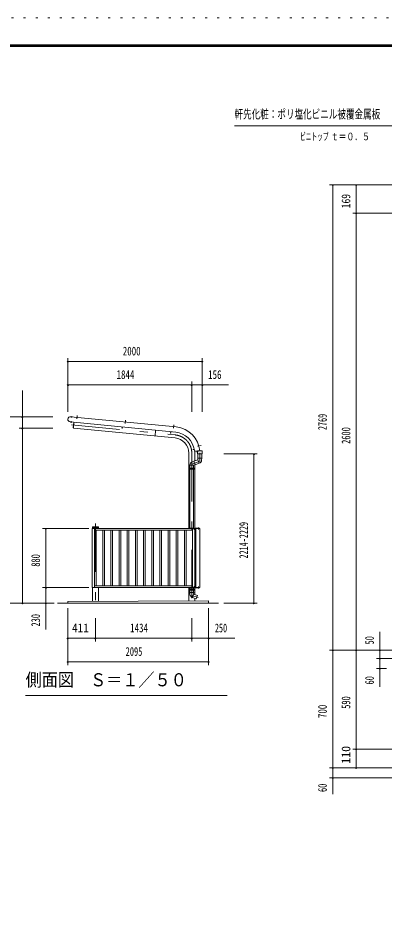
# Model space of a CAD drawing. Units: millimetres, scale not verified, with parts at other scales. Extents: x -26656 to 26658, y -10500 to 10500.
# Drawn here: x 10372 to 15824, y -2775 to 10500 of the extents above; entities that cross this region are included whole.
import ezdxf
from ezdxf.enums import TextEntityAlignment as Align

# ---------------------------------------------------------------- set-up
doc = ezdxf.new("R2010")
doc.units = ezdxf.units.MM
doc.header["$LTSCALE"] = 60
doc.linetypes.add('USER3', pattern=[24, 12, -5, 2, -5])
doc.linetypes.add('USER4', pattern=[3, 0.5, -2.5])
for name, color, linetype, lineweight in [('0-2_1-05BOLD', 7, 'Continuous', 18), ('0-3_1-25CENTER', 3, 'USER3', 18), ('0-4_1-45THIN', 4, 'Continuous', 18), ('0-5_1-55DIM', 3, 'Continuous', 18), ('0-A_2-52DIM', 3, 'Continuous', 18), ('0-C_F-F1PAPER', 5, 'Continuous', 18), ('0-D_F-E_J_ADD', 5, 'USER4', 18)]:
    doc.layers.add(name, color=color, linetype=linetype, lineweight=lineweight)
doc.styles.add('ＭＳ ゴシック', font='')
doc.styles.get('ＭＳ ゴシック').set_extended_font_data('MS Gothic')

msp = doc.modelspace()

# ---------------------------------------------------------------- linework, layer by layer
at = {"layer": '0-2_1-05BOLD'}
for p, q in [((11157.8, 4564.64), (12730.94, 4413.16)), ((12723.25, 4336.54), (11150.43, 4488)), ((11199.51, 4395.77), (11207.86, 4482.47)), ((11199.51, 4395.77), (12712.51, 4250.08)), ((11929.52, 4412.98), (11927.32, 4390.08)), ((12422.24, 4365.53), (12413.9, 4278.84)), ((12916.35, 4025.67), (12916.35, 3800.67)), ((13005.45, 3907.96), (13005.45, 4025.67)), ((13016.79, 4054.97), (13078.89, 4060.56)), ((13046.02, 4057.49), (13046.02, 4057.6)), ((13049.22, 4057.89), (13049.22, 4057.49)), ((13053.21, 4012.49), (13053.21, 3947.34)), ((13108.21, 3947.34), (13108.21, 4012.49)), ((12989.75, 3903.84), (12966.11, 3893.36)), ((13009.59, 3849.34), (12989.75, 3903.84)), ((13071.74, 3873.56), (13009.08, 3850.75)), ((13053.21, 3925.34), (13072.02, 3873.66)), ((13109.71, 3947.34), (13107.95, 3921.55)), ((12916.35, 3784.67), (12916.35, 2904.67)), ((12931.8, 3784.67), (12931.8, 3800.67)), ((12933.4, 3843.22), (12988.4, 3843.22)), ((12933.4, 3800.67), (12933.4, 3842.92)), ((12933.4, 2904.67), (12933.4, 3784.67)), ((12957.86, 3784.67), (12957.86, 3800.67)), ((12957.86, 3792.67), (12963.95, 3792.67)), ((12963.95, 3800.67), (12963.95, 3784.67)), ((12988.41, 3843.22), (13009.59, 3849.34)), ((12988.41, 3800.67), (12988.41, 3843.22)), ((12988.41, 3784.67), (12988.41, 2904.67)), ((12990.01, 3800.67), (12990.01, 3784.67)), ((13005.45, 3848.15), (13005.45, 3800.67)), ((13005.45, 2904.67), (13005.45, 3784.67)), ((11482.35, 2904.67), (11482.35, 2924.67)), ((11568.45, 2927.67), (11485.35, 2927.67)), ((11571.45, 2924.67), (11571.45, 2904.67)), ((11482.35, 2919.67), (11571.45, 2919.67)), ((11514.9, 2904.67), (11514.9, 2024.67)), ((12972.9, 2879.67), (11514.9, 2879.67)), ((12958.01, 2909.47), (12958.01, 2912.96)), ((12963.79, 2912.96), (12963.79, 2909.47)), ((12972.9, 2024.67), (12972.9, 2904.67)), ((13010.25, 2891.67), (13012.25, 2889.67)), ((13012.25, 2887.67), (13010.25, 2889.67)), ((13012.25, 2893.42), (13017.06, 2893.42)), ((13017.06, 2885.92), (13012.25, 2885.92)), ((13021.65, 2904.67), (13021.65, 2024.67)), ((13057.57, 2912.96), (13057.57, 2909.47)), ((13063.34, 2909.47), (13063.34, 2912.96)), ((11482.35, 1816.42), (11482.35, 2024.67)), ((11514.9, 2049.67), (12972.9, 2049.67)), ((11571.45, 2024.67), (11571.45, 1816.85)), ((12916.35, 2002.67), (12916.35, 2024.67)), ((12931.8, 1986.67), (12931.8, 2002.67)), ((12933.4, 2002.67), (12933.4, 2024.67)), ((12957.86, 2002.67), (12957.86, 1986.67)), ((12963.95, 1994.67), (12957.86, 1994.67)), ((12958.01, 2016.38), (12958.01, 2019.87)), ((12963.79, 2019.87), (12963.79, 2016.38)), ((12963.95, 1986.67), (12963.95, 2002.67)), ((12988.41, 2024.67), (12988.41, 2002.67)), ((12990.01, 2002.67), (12990.01, 1986.67)), ((13005.45, 2002.67), (13005.45, 2024.67)), ((13010.25, 2031.17), (13008.65, 2031.17)), ((13010.25, 2047.47), (13012.25, 2047.47)), ((13012.25, 2041.67), (13010.25, 2039.67)), ((13010.25, 2037.67), (13012.25, 2039.67)), ((13012.25, 2043.42), (13017.06, 2043.42)), ((13012.25, 2035.92), (13017.06, 2035.92)), ((13017.06, 2032.17), (13012.25, 2032.17)), ((13057.57, 2016.38), (13057.57, 2019.87)), ((13063.34, 2019.87), (13063.34, 2016.38)), ((12916.35, 1986.67), (12916.35, 1823.27)), ((12933.4, 1949.76), (12933.4, 1986.67)), ((12988.41, 1927.76), (12969.6, 1876.08)), ((12969.88, 1875.98), (13025.98, 1855.56)), ((12988.41, 1986.67), (12988.41, 1949.76)), ((13005.46, 1921.56), (13005.46, 1986.67)), ((13005.46, 1823.69), (13005.46, 1863.03)), ((13360.9, 1794.67), (10960.9, 1794.67))]:
    msp.add_line(p, q, dxfattribs=at)
for points in [[(11204.67, 4482.78), (11196.62, 4399.16), (11199.81, 4398.86)], [(11927.32, 4390.08), (11924.13, 4390.39), (11926.33, 4413.28)], [(12651.18, 4343.48), (12648.98, 4320.6), (12645.79, 4320.9), (12648, 4343.79)], [(12998.64, 4080.32), (12975.99, 4076.33), (12975.43, 4079.48), (12998.06, 4083.47)], [(12990.27, 3902.43), (13053.21, 3925.34), (13051.71, 3947.34), (13109.71, 3947.34)], [(12980.9, 2904.67), (12980.9, 2907.87), (12940.9, 2907.87), (12940.9, 2904.67)], [(12954.65, 2907.87), (12954.65, 2909.47), (12967.15, 2909.47), (12967.15, 2907.87)], [(12966.68, 2909.47), (12966.68, 2912.96), (12965.8, 2913.47), (12956, 2913.47), (12955.13, 2912.96), (12955.13, 2909.47)], [(13008.65, 2903.67), (13008.65, 2872.87), (13007.9, 2872.87)], [(13008.65, 2881.17), (13010.25, 2881.17), (13010.25, 2898.17), (13008.65, 2898.17)], [(13009.65, 2907.87), (13075.45, 2907.87), (13075.45, 2904.67)], [(13009.65, 2024.67), (13081.65, 2024.67), (13081.65, 2904.67), (13009.65, 2904.67)], [(13010.25, 2897.47), (13012.25, 2897.47), (13012.25, 2881.87), (13010.25, 2881.87)], [(13012.25, 2882.16), (13017.06, 2882.16), (13017.76, 2883.37), (13017.76, 2895.97), (13017.06, 2897.18), (13012.25, 2897.18)], [(13066.71, 2907.87), (13066.71, 2909.47), (13054.2, 2909.47), (13054.2, 2907.87)], [(13054.68, 2909.47), (13054.68, 2912.96), (13055.55, 2913.47), (13065.35, 2913.47), (13066.23, 2912.96), (13066.23, 2909.47)], [(12940.9, 2024.67), (12940.9, 2021.47), (12980.9, 2021.47), (12980.9, 2024.67)], [(12967.15, 2021.47), (12967.15, 2019.87), (12954.65, 2019.87), (12954.65, 2021.47)], [(12955.13, 2019.87), (12955.13, 2016.38), (12956, 2015.87), (12965.8, 2015.87), (12966.68, 2016.38), (12966.68, 2019.87)], [(13008.65, 2025.67), (13008.65, 2056.47), (13007.9, 2056.47)], [(13010.25, 2031.17), (13010.25, 2048.17), (13008.65, 2048.17)], [(13009.65, 2021.47), (13075.45, 2021.47), (13075.45, 2024.67)], [(13012.25, 2047.47), (13012.25, 2031.87), (13010.25, 2031.87)], [(13017.06, 2032.17), (13017.76, 2033.37), (13017.76, 2045.97), (13017.06, 2047.18), (13012.25, 2047.18)], [(13066.71, 2021.47), (13066.71, 2019.87), (13054.2, 2019.87), (13054.2, 2021.47)], [(13054.68, 2019.87), (13054.68, 2016.38), (13055.55, 2015.87), (13065.35, 2015.87), (13066.23, 2016.38), (13066.23, 2019.87)], [(12989.91, 1949.76), (12931.9, 1949.76), (12933.66, 1923.97)], [(13025.98, 1855.56), (13044.79, 1907.24), (12988.41, 1927.76), (12989.9, 1949.76)], [(11115.9, 1794.67), (11115.9, 1814.67), (13210.9, 1824.67), (13210.9, 1794.67)]]:
    msp.add_lwpolyline(points, dxfattribs=at)
for points in [[(13114.81, 4012.49), (13044.82, 4012.49), (13044.82, 4057.49), (13114.81, 4057.49)], [(13007.05, 3800.67), (13007.05, 3784.67), (12914.76, 3784.67), (12914.76, 3800.67)], [(13007.9, 2024.67), (13007.9, 2904.67), (11479.9, 2904.67), (11479.9, 2024.67)], [(13007.05, 1986.67), (13007.05, 2002.67), (12914.76, 2002.67), (12914.76, 1986.67)]]:
    msp.add_lwpolyline(points, close=True, dxfattribs=at)
for centre, radius, start, end in [((11155.52, 4526.28), 38.62, 82.41238, 262.41238), ((12690.9, 4025.67), 389.55, 4.68604, 84.10165), ((12690.9, 4025.67), 225.45, 0, 84.50003), ((12690.9, 4025.67), 312.55, 7.76237, 84.05869), ((13015.45, 4069.91), 15, 187.76337, 275.1433), ((12690.9, 4025.67), 314.55, 0, 6.42661), ((12690.9, 4025.67), 374.55, 4.87415, 5.13853), ((12988.41, 3843.08), 55, 113.90668, 180.16823), ((13053.08, 3925.29), 55, 289.83269, 356.09424), ((11485.35, 2924.67), 3, 90, 180), ((11568.45, 2924.67), 3, 0, 90), ((12956.57, 2911.15), 2.32, 51.46857, 90), ((12960.9, 2904.96), 8.51, 70.17088, 109.83133), ((12965.23, 2911.15), 2.32, 90, 128.54623), ((13009.65, 2903.67), 4.2, 90, 166.21272), ((13009.65, 2903.67), 1, 90, 180), ((13007.29, 2889.67), 10.46, 338.97459, 21.0237), ((13014.88, 2895.3), 2.88, 319.27318, 360), ((13014.88, 2884.04), 2.88, 0, 40.72682), ((13056.12, 2911.15), 2.32, 51.46857, 90), ((13060.45, 2904.96), 8.51, 70.17088, 109.83133), ((13064.78, 2911.15), 2.32, 90, 128.54623), ((12956.57, 2018.19), 2.32, 270, 308.53143), ((12960.9, 2024.38), 8.51, 250.16867, 289.82912), ((12965.23, 2018.19), 2.32, 231.45377, 270), ((13009.65, 2025.67), 4.2, 193.78728, 270), ((13009.65, 2025.67), 1, 180, 270), ((13007.29, 2039.67), 10.46, 338.9763, 21.02541), ((13014.88, 2045.3), 2.88, 319.27318, 360), ((13014.88, 2034.04), 2.88, 0, 40.72682), ((13056.12, 2018.19), 2.32, 270, 308.53143), ((13060.45, 2024.38), 8.51, 250.16867, 289.82912), ((13064.78, 2018.19), 2.32, 231.45377, 270), ((12988.54, 1927.72), 55, 183.90576, 250.16731)]:
    msp.add_arc(centre, radius, start, end, dxfattribs=at)
at = {"layer": '0-3_1-25CENTER'}
for p, q in [((11174.62, 4573.44), (11172.94, 4555.98)), ((11252.88, 4584.82), (11247.92, 4533.3)), ((11974.54, 4515.33), (11969.58, 4463.81)), ((11167.4, 4498.42), (11165.38, 4477.51)), ((11170.73, 4443.29), (12716.78, 4294.43)), ((12691.24, 4394.32), (12696.2, 4445.85)), ((13045.59, 4127.39), (13102.42, 4137.41)), ((12960.9, 4025.67), (12960.9, 1425.98)), ((13032.99, 4042.49), (13055.78, 4042.49)), ((11526.9, 2977.67), (11526.9, 1579.94)), ((13021.76, 2889.67), (12989.85, 2889.67)), ((13060.46, 2890.19), (13060.46, 2916.38)), ((12989.85, 2039.67), (13021.76, 2039.67)), ((13060.46, 2039.15), (13060.46, 2012.96)), ((13054.18, 1874.56), (12960.9, 1908.51))]:
    msp.add_line(p, q, dxfattribs=at)
msp.add_lwpolyline([(13080.71, 4030.63), (13080.71, 3906.09), (12960.9, 3862.48)], dxfattribs=at)
msp.add_arc((12690.9, 4025.67), 270, 0, 84.50003, dxfattribs=at)
at = {"layer": '0-4_1-45THIN'}
for p, q in [((11538.9, 2879.67), (11538.9, 2049.67)), ((11636.4, 2049.67), (11636.4, 2879.67)), ((11660.4, 2879.67), (11660.4, 2049.67)), ((11757.9, 2049.67), (11757.9, 2879.67)), ((11781.9, 2879.67), (11781.9, 2049.67)), ((11879.4, 2049.67), (11879.4, 2879.67)), ((11903.4, 2879.67), (11903.4, 2049.67)), ((12000.9, 2049.67), (12000.9, 2879.67)), ((12024.9, 2879.67), (12024.9, 2049.67)), ((12122.4, 2049.67), (12122.4, 2879.67)), ((12146.4, 2879.67), (12146.4, 2049.67)), ((12243.9, 2049.67), (12243.9, 2879.67)), ((12267.9, 2879.67), (12267.9, 2049.67)), ((12365.4, 2049.67), (12365.4, 2879.67)), ((12389.4, 2879.67), (12389.4, 2049.67)), ((12486.9, 2049.67), (12486.9, 2879.67)), ((12510.9, 2879.67), (12510.9, 2049.67)), ((12608.4, 2049.67), (12608.4, 2879.67)), ((12632.4, 2879.67), (12632.4, 2049.67)), ((12729.9, 2049.67), (12729.9, 2879.67)), ((12753.9, 2879.67), (12753.9, 2049.67)), ((12851.4, 2049.67), (12851.4, 2879.67)), ((12875.4, 2879.67), (12875.4, 2049.67))]:
    msp.add_line(p, q, dxfattribs=at)
at = {"layer": '0-5_1-55DIM'}
for p, q in [((11126.9, 5388.67), (11106.9, 5388.67)), ((11116.9, 5438.67), (11116.9, 4638.67)), ((11116.9, 5388.67), (13116.9, 5388.67)), ((13116.9, 5388.67), (11116.9, 5388.67)), ((13126.9, 5388.67), (13106.9, 5388.67)), ((13116.9, 4638.67), (13116.9, 5438.67)), ((12960.9, 4638.67), (12960.9, 5088.67)), ((10440.91, 4956.17), (10440.91, 1794.67)), ((11126.9, 5038.67), (11106.9, 5038.67)), ((11116.9, 5038.67), (12960.9, 5038.67)), ((13509.4, 5038.67), (11116.9, 5038.67)), ((12970.9, 5038.67), (12950.9, 5038.67)), ((12960.9, 5038.67), (13116.9, 5038.67)), ((13126.9, 5038.67), (13106.9, 5038.67)), ((10040.91, 4563.67), (10890.91, 4563.67)), ((10450.91, 4563.67), (10430.91, 4563.67)), ((10440.91, 4394.67), (10440.91, 4563.67)), ((10890.91, 4394.67), (10390.91, 4394.67)), ((10450.91, 4394.67), (10430.91, 4394.67)), ((10440.91, 1794.67), (10440.91, 4394.67)), ((13935.9, 4012.49), (13435.9, 4012.49)), ((13895.9, 4012.49), (13875.9, 4012.49)), ((13885.9, 1794.67), (13885.9, 4012.49)), ((10740.91, 2904.67), (11429.9, 2904.67)), ((10800.91, 2904.67), (10780.91, 2904.67)), ((10790.91, 2024.67), (10790.91, 2904.67)), ((11429.9, 2024.67), (10740.91, 2024.67)), ((10800.91, 2024.67), (10780.91, 2024.67)), ((10790.91, 1794.67), (10790.91, 2024.67)), ((10910.9, 1794.67), (10040.91, 1794.67)), ((10450.91, 1794.67), (10430.91, 1794.67)), ((10800.91, 1794.67), (10780.91, 1794.67)), ((10790.91, 1794.67), (10790.91, 1402.17)), ((13435.9, 1794.67), (13935.9, 1794.67)), ((13895.9, 1794.67), (13875.9, 1794.67)), ((11115.9, 869.67), (11115.9, 1719.67)), ((13210.9, 869.67), (13210.9, 1719.67)), ((11526.9, 1569.67), (11526.9, 1219.67)), ((12960.9, 1569.67), (12960.9, 1219.67)), ((11125.9, 1269.67), (11105.9, 1269.67)), ((11526.9, 1269.67), (11115.9, 1269.67)), ((11115.9, 1269.67), (13603.4, 1269.67)), ((11536.9, 1269.67), (11516.9, 1269.67)), ((12960.9, 1269.67), (11526.9, 1269.67)), ((12970.9, 1269.67), (12950.9, 1269.67)), ((12960.9, 1269.67), (13210.9, 1269.67)), ((13220.9, 1269.67), (13200.9, 1269.67)), ((11125.9, 919.67), (11105.9, 919.67)), ((11115.9, 919.67), (13210.9, 919.67)), ((13210.9, 919.67), (11115.9, 919.67)), ((13220.9, 919.67), (13200.9, 919.67)), ((10488.4, 419.67), (13488.4, 419.67))]:
    msp.add_line(p, q, dxfattribs=at)
for centre in [(11116.9, 5388.67), (13116.9, 5388.67), (11116.9, 5038.67), (12960.9, 5038.67), (13116.9, 5038.67), (10440.91, 4563.67), (10440.91, 4394.67), (13885.9, 4012.49), (10790.91, 2904.67), (10790.91, 2024.67), (10440.91, 1794.67), (10790.91, 1794.67), (13885.9, 1794.67), (11115.9, 1269.67), (11526.9, 1269.67), (12960.9, 1269.67), (13210.9, 1269.67), (11115.9, 919.67), (13210.9, 919.67)]:
    msp.add_arc(centre, 10, 180, 0, dxfattribs=at)
at = {"layer": '0-A_2-52DIM'}
for p, q in [((16196.83, 8894.93), (13596.84, 8894.93)), ((15009.34, 8017.43), (16738.94, 8017.43)), ((15069.34, 8017.43), (15049.34, 8017.43)), ((15059.33, 8017.43), (15059.33, -1050.07)), ((15419.34, 8017.43), (15399.34, 8017.43)), ((15409.34, -655.07), (15409.34, 8017.43)), ((15359.34, 7594.92), (16918.46, 7594.92)), ((15419.34, 7594.92), (15399.34, 7594.92)), ((15759.34, 1364.93), (15759.34, 549.93)), ((15009.34, 1094.93), (16459.34, 1094.93)), ((15069.33, 1094.93), (15049.33, 1094.93)), ((15419.34, 1094.93), (15399.34, 1094.93)), ((15769.34, 1094.93), (15749.34, 1094.93)), ((15709.33, 969.93), (16784.33, 969.93)), ((15769.34, 969.93), (15749.34, 969.93)), ((15857.47, 819.93), (15709.33, 819.93)), ((15769.34, 819.93), (15749.34, 819.93)), ((21285.46, -380.07), (15359.34, -380.07)), ((15419.33, -380.07), (15399.33, -380.07)), ((20021.84, -655.07), (15009.33, -655.07)), ((15069.34, -655.07), (15049.34, -655.07)), ((15419.33, -655.07), (15399.33, -655.07)), ((15009.33, -805.07), (20021.84, -805.07)), ((15069.34, -805.07), (15049.34, -805.07))]:
    msp.add_line(p, q, dxfattribs=at)
for centre in [(15059.34, 8017.43), (15409.34, 8017.43), (15409.34, 7594.92), (15059.33, 1094.93), (15409.34, 1094.93), (15759.34, 1094.93), (15759.34, 969.93), (15759.34, 819.93), (15409.33, -380.07), (15059.34, -655.07), (15409.33, -655.07), (15059.34, -805.07)]:
    msp.add_arc(centre, 10, 180, 0, dxfattribs=at)
at = {"layer": '0-C_F-F1PAPER'}
for points in [[(26158.25, -10000), (-2541.75, -10000), (-2541.75, 10100), (26158.25, 10100)], [(26155.74, -9997.5), (-2539.25, -9997.5), (-2539.25, 10097.5), (26155.74, 10097.5)], [(26153.24, -9995), (-2536.75, -9995), (-2536.75, 10095), (26153.24, 10095)], [(26150.74, -9992.5), (26150.74, 10092.5), (-2534.25, 10092.5), (-2534.25, -9992.5)], [(26148.25, -9990), (-2531.75, -9990), (-2531.75, 10090), (26148.25, 10090)], [(26145.75, -9987.5), (26145.75, 10087.5), (-2529.25, 10087.5), (-2529.25, -9987.5)], [(26143.24, -9985), (-2526.75, -9985), (-2526.75, 10085), (26143.24, 10085)], [(26140.75, -9982.5), (26140.75, 10082.5), (-2524.25, 10082.5), (-2524.25, -9982.5)], [(26138.24, -9980), (26138.24, 10080), (-2521.75, 10080), (-2521.75, -9980)], [(26135.75, -9977.5), (26135.75, 10077.5), (-2519.25, 10077.5), (-2519.25, -9977.5)], [(26133.25, -9975), (-2516.75, -9975), (-2516.75, 10075), (26133.25, 10075)]]:
    msp.add_lwpolyline(points, close=True, dxfattribs=at)
at = {"layer": '0-D_F-E_J_ADD'}
msp.add_lwpolyline([(26658.25, -10500), (-3041.75, -10500), (-3041.75, 10500), (26658.25, 10500)], close=True, dxfattribs=at)

# ---------------------------------------------------------------- texts
at = {"layer": '0-5_1-55DIM', "color": 7, "style": 'ＭＳ ゴシック'}
for s, height, width, p in [('2000', 130.2, 0.75, (11933.87, 5438.67)), ('1844', 130.2, 0.75, (11841.35, 5088.67)), ('156', 130.2, 0.75, (13204.26, 5088.67)), ('411', 130.2, 0.95, (11178.18, 1319.67)), ('1434', 130.2, 0.75, (12043.39, 1319.67)), ('250', 130.2, 0.65, (13305.32, 1319.67)), ('2095', 130.2, 0.7, (11977.39, 969.67)), ('側面図\u3000Ｓ＝１／５０', 195.4, 0.9, (10488.4, 496.31))]:
    msp.add_text(s, height=height, dxfattribs=dict(at, width=width)).set_placement(p, align=Align.BOTTOM_LEFT)
for s, width, p in [('2214-2229', 0.65, (13835.9, 2456.56)), ('880', 0.7, (10740.91, 2334.95)), ('230', 0.7, (10740.91, 1445.03))]:
    msp.add_text(s, height=130.2, rotation=90, dxfattribs=dict(at, width=width)).set_placement(p, align=Align.BOTTOM_LEFT)
at = {"layer": '0-A_2-52DIM', "color": 7, "style": 'ＭＳ ゴシック'}
for s, height, width, p in [('軒先化粧：ポリ塩化ビニル被覆金属板', 130.2, 0.7, (13596.84, 8962.7)), ('ビニトップ ', 110.7, 0.55, (14571.83, 8644.93)), ('ｔ＝０．５', 110.7, 0.75, (15031.11, 8644.93))]:
    msp.add_text(s, height=height, dxfattribs=dict(at, width=width)).set_placement(p, align=Align.BOTTOM_LEFT)
for s, width, p in [('169', 0.8, (15359.34, 7667.1)), ('2769', 0.65, (15009.34, 4366.94)), ('2600', 0.7, (15359.34, 4162.18)), ('50', 0.7, (15709.33, 1178.21)), ('60', 0.7, (15709.33, 582.81)), ('590', 0.7, (15359.34, 221.05)), ('700', 0.75, (15009.33, 82.93)), ('60', 0.7, (15009.33, -1017.19))]:
    msp.add_text(s, height=130.2, rotation=90, dxfattribs=dict(at, width=width)).set_placement(p, align=Align.BOTTOM_LEFT)
msp.add_text('110', height=130.2, rotation=90, dxfattribs=at).set_placement((15359.34, -597.38), align=Align.BOTTOM_LEFT)

doc.saveas('drawing.dxf')
